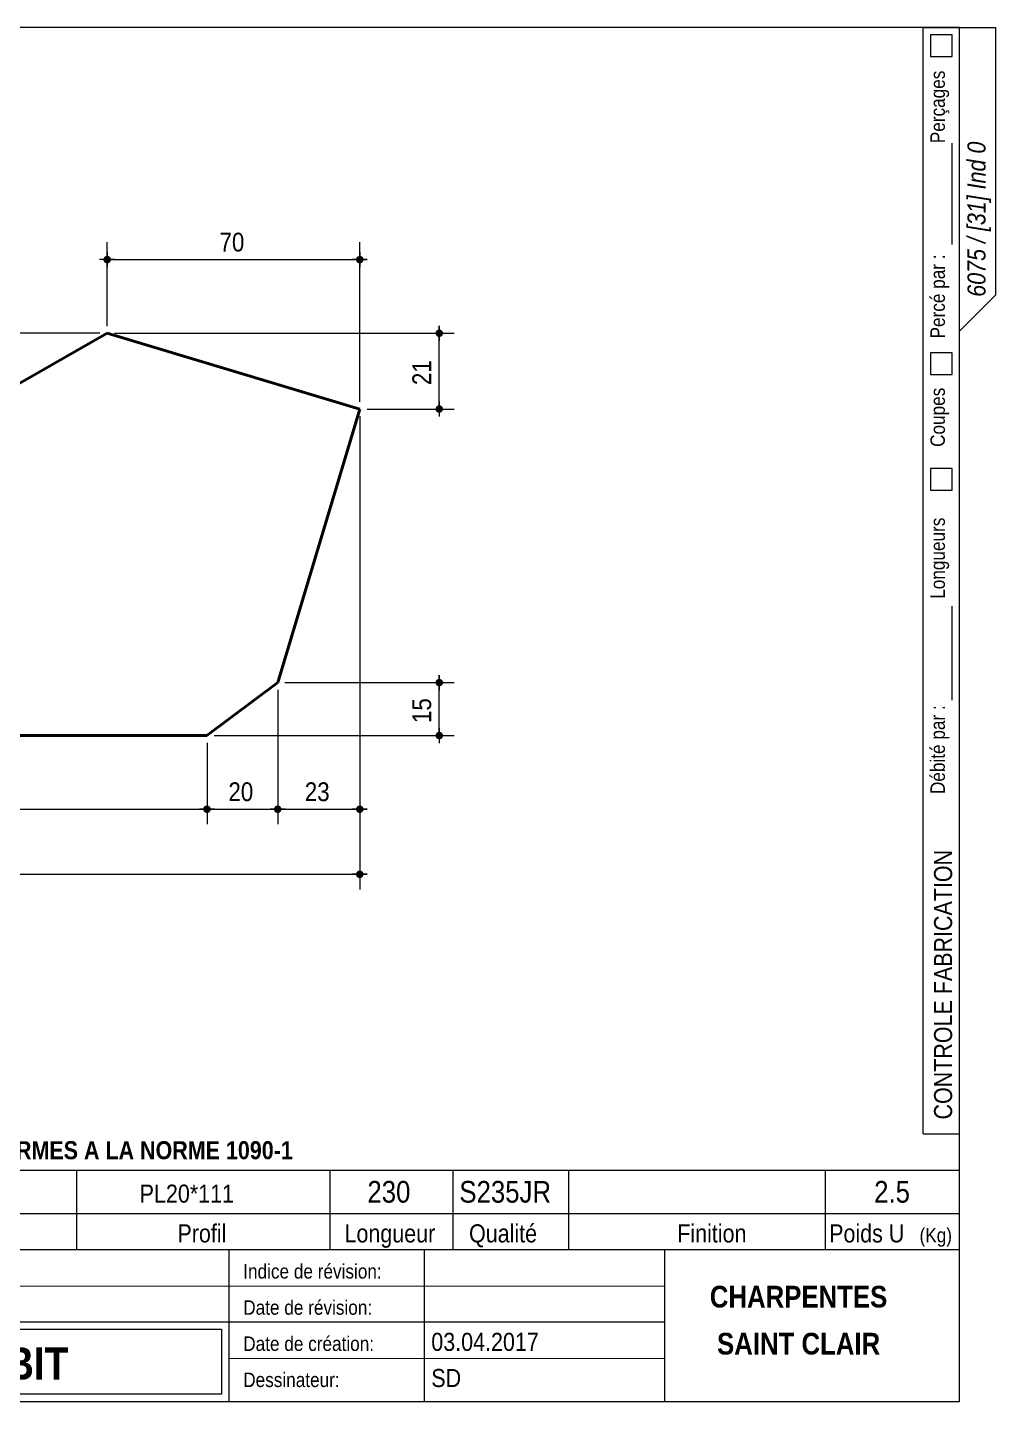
# Model space of a CAD drawing. Header units: millimetres. Extents: x 2 to 287, y 5 to 195.
# Drawn here: x 153.2 to 287, y 5 to 195 of the extents above; entities that cross this region are included whole.
import ezdxf

# ---------------------------------------------------------------- set-up
doc = ezdxf.new("R2010")
doc.units = ezdxf.units.MM
for name, color, linetype, lineweight in [('Autre type objet', 1, 'Continuous', 0), ('Cotation', 7, 'Continuous', 0), ('Feuille dessin', 5, 'Continuous', 0), ('Piece', 2, 'Continuous', 0)]:
    doc.layers.add(name, color=color, linetype=linetype, lineweight=lineweight)
doc.styles.add('ARIAL', font='ARIAL.TTF')
doc.styles.add('ARIAL_BOLD', font='ARIALBD.TTF')
doc.styles.add('ARIAL_ITALIC', font='ARIALI.TTF')

# ---------------------------------------------------------------- blocks, each defined once
blk = doc.blocks.new('*A1')
at = {"layer": 'Piece', "color": 2, "linetype": 'Continuous', "lineweight": 40}
for p, q in [((164.187391, 152.717139), (84.100001, 107.082861)), ((199.111943, 142.239772), (164.187391, 152.717139)), ((187.76148, 104.410149), (199.111943, 142.239772)), ((84.100001, 107.082861), (84.1, 97.082861)), ((177.985402, 97.082861), (187.76148, 104.410149)), ((84.1, 97.082861), (177.985402, 97.082861))]:
    blk.add_line(p, q, dxfattribs=at)
blk = doc.blocks.new('*A2')
at = {"layer": 'Feuille dessin', "linetype": 'Continuous', "lineweight": 0}
for p, q in [((282, 195), (5, 195)), ((5, 195), (5, 5)), ((282, 5), (282, 195)), ((5, 5), (282, 5))]:
    blk.add_line(p, q, dxfattribs=at)
at = {"layer": 'Feuille dessin', "style": 'ARIAL', "width": 0.85}
blk.add_text('Tekla Structures', height=2, rotation=90, dxfattribs=at).set_placement((4.5, 5.5))
blk = doc.blocks.new('*A5')
at = {"layer": 'Autre type objet', "linetype": 'Continuous', "lineweight": 0}
for p, q in [((277, 42), (277, 195)), ((277, 195), (287, 195)), ((278, 194), (278, 191)), ((281, 194), (278, 194)), ((281, 191), (281, 194)), ((282, 42), (282, 195)), ((287, 195), (287, 158)), ((278, 191), (281, 191)), ((281, 165), (281, 179)), ((287, 158), (282, 153)), ((278, 150), (278, 147)), ((281, 150), (278, 150)), ((281, 147), (281, 150)), ((278, 147), (281, 147)), ((278, 134), (278, 131)), ((281, 134), (278, 134)), ((281, 131), (281, 134)), ((278, 131), (281, 131)), ((281, 102), (281, 115)), ((277, 42), (282, 42))]:
    blk.add_line(p, q, dxfattribs=at)
at = {"layer": 'Autre type objet', "width": 0.85}
for s, height, style, p in [('Perçages', 2, 'ARIAL', (280, 179)), ('6075 / [31] Ind 0', 2.5, 'ARIAL_ITALIC', (285.619109, 157.760245)), ('Percé par :', 2, 'ARIAL', (280, 152)), ('Coupes', 2, 'ARIAL', (280, 137)), ('Longueurs', 2, 'ARIAL', (280, 116)), ('Débité par :', 2, 'ARIAL', (280, 89)), ('CONTROLE FABRICATION', 2.5, 'ARIAL', (281, 44))]:
    blk.add_text(s, height=height, rotation=90, dxfattribs=dict(at, style=style)).set_placement(p)
blk = doc.blocks.new('*A6')
at = {"layer": 'Autre type objet', "linetype": 'Continuous', "lineweight": 0}
for p, q in [((92, 37), (282, 37)), ((92, 37), (92, 31)), ((92.51953, 36.5), (113.5, 36.5)), ((92.51953, 31.394341), (92.51953, 36.5)), ((113.5, 36.5), (113.5, 31.394341)), ((114.5, 31), (114.5, 37)), ((134.5, 31), (134.5, 37)), ((160, 31), (160, 37)), ((195, 31), (195, 37)), ((212, 31), (212, 37)), ((228, 31), (228, 37)), ((263.5, 31), (263.5, 37)), ((282, 31), (282, 37)), ((92, 31), (282, 31)), ((92, 31), (92, 5)), ((113.5, 31.394341), (92.51953, 31.394341)), ((114.5, 16), (114.5, 31)), ((134.5, 26), (134.5, 31)), ((160, 26), (160, 31)), ((195, 26), (195, 31)), ((212, 26), (212, 31)), ((228, 26), (228, 31)), ((263.5, 26), (263.5, 31)), ((282, 5), (282, 31)), ((92, 26), (282, 26)), ((181, 26), (181, 5)), ((208, 26), (208, 5)), ((241.262466, 5), (241.262466, 26)), ((92, 21), (241.327069, 20.935451)), ((92, 16), (181, 16)), ((181, 16), (241.297815, 16.021151)), ((93, 15), (180, 15)), ((93, 6), (93, 15)), ((180, 15), (180, 6)), ((181, 11), (241.217807, 10.969512)), ((180, 6), (93, 6)), ((92, 5), (282, 5))]:
    blk.add_line(p, q, dxfattribs=at)
at = {"layer": 'Autre type objet', "width": 0.85}
for s, height, style, p in [('TOLERANCES ESSENTIELLES CONFORMES A LA NORME 1090-1', 2.5, 'ARIAL_BOLD', (96.5, 38.5)), ('31', 3, 'ARIAL_BOLD', (100.064045, 32.540141)), ('1', 3, 'ARIAL', (120.389893, 32.5)), ('VOILE', 2.5, 'ARIAL', (142.58667, 32.5)), ('PL20*111', 2.5, 'ARIAL', (168.683716, 32.5)), ('230', 3, 'ARIAL', (200.165771, 32.5)), ('S235JR', 3, 'ARIAL', (212.880127, 32.5)), ('2.5', 3, 'ARIAL', (270.222412, 32.5)), ('Repère', 2.5, 'ARIAL', (96.112978, 27)), ('Qté', 2.5, 'ARIAL', (119, 27)), ('Nom', 2.5, 'ARIAL', (142.961426, 27)), ('Profil', 2.5, 'ARIAL', (173.903564, 27)), ('Longueur', 2.5, 'ARIAL', (197, 27)), ('Qualité', 2.5, 'ARIAL', (214.218018, 27)), ('Finition', 2.5, 'ARIAL', (243, 27)), ('Poids U', 2.5, 'ARIAL', (264, 27)), ('(Kg)', 2, 'ARIAL', (276.5, 27)), ('6075', 3.5, 'ARIAL', (115.5, 22)), ('N° Affaire:', 2, 'ARIAL', (93.640566, 22)), ('Indice de révision:', 2, 'ARIAL', (183, 22)), ('CHARPENTES', 3, 'ARIAL_BOLD', (247.5, 18)), ('Nom Affaire:', 2, 'ARIAL', (93.640566, 17.5)), ('GHD Bât N', 3.5, 'ARIAL', (115.5, 17)), ('Date de révision:', 2, 'ARIAL', (183, 17)), ('Date de création:', 2, 'ARIAL', (183, 12)), ('03.04.2017', 2.5, 'ARIAL', (209, 12)), ('SAINT CLAIR', 3, 'ARIAL_BOLD', (248.5, 11.5)), ('CROQUIS   DE  DEBIT', 4.5, 'ARIAL_BOLD', (103, 8)), ('SD', 2.5, 'ARIAL', (209, 7)), ('Dessinateur:', 2, 'ARIAL', (183, 7))]:
    blk.add_text(s, height=height, dxfattribs=dict(at, style=style)).set_placement(p)
blk = doc.blocks.new('*A8')
at = {"layer": 'Cotation'}
for points in [[(67.07, 152.2), (67.05, 152.2), (67.02, 152.2), (67, 152.21), (66.97, 152.21), (66.95, 152.22), (66.92, 152.23), (66.9, 152.24), (66.88, 152.25), (66.85, 152.26), (66.83, 152.27), (66.81, 152.28), (66.79, 152.3), (66.77, 152.32), (66.75, 152.33), (66.73, 152.35), (66.71, 152.37), (66.7, 152.39), (66.68, 152.41), (66.67, 152.43), (66.65, 152.45), (66.64, 152.47), (66.63, 152.49), (66.62, 152.52), (66.61, 152.54), (66.6, 152.57), (66.6, 152.59), (66.59, 152.62), (66.59, 152.64), (66.58, 152.67), (66.58, 152.69), (66.58, 152.72), (66.58, 152.74), (66.58, 152.77), (66.59, 152.79), (66.59, 152.82), (66.6, 152.84), (66.6, 152.87), (66.61, 152.89), (66.62, 152.92), (66.63, 152.94), (66.64, 152.96), (66.65, 152.98), (66.67, 153.01), (66.68, 153.03), (66.7, 153.05), (66.71, 153.07), (66.73, 153.08), (66.75, 153.1), (66.77, 153.12), (66.79, 153.13), (66.81, 153.15), (66.83, 153.16), (66.85, 153.18), (66.88, 153.19), (66.9, 153.2), (66.92, 153.21), (66.95, 153.21), (66.97, 153.22), (67, 153.23), (67.02, 153.23), (67.05, 153.23), (67.07, 153.24), (67.1, 153.24), (67.13, 153.24), (67.15, 153.23), (67.18, 153.23), (67.2, 153.23), (67.23, 153.22), (67.25, 153.21), (67.28, 153.21), (67.3, 153.2), (67.32, 153.19), (67.35, 153.18), (67.37, 153.16), (67.39, 153.15), (67.41, 153.13), (67.43, 153.12), (67.45, 153.1), (67.47, 153.08), (67.49, 153.07), (67.5, 153.05), (67.52, 153.03), (67.53, 153.01), (67.55, 152.98), (67.56, 152.96), (67.57, 152.94), (67.58, 152.92), (67.59, 152.89), (67.6, 152.87), (67.6, 152.84), (67.61, 152.82), (67.61, 152.79), (67.62, 152.77), (67.62, 152.74), (67.62, 152.72), (67.62, 152.69), (67.62, 152.67), (67.61, 152.64), (67.61, 152.62), (67.6, 152.59), (67.6, 152.57), (67.59, 152.54), (67.58, 152.52), (67.57, 152.49), (67.56, 152.47), (67.55, 152.45), (67.53, 152.43), (67.52, 152.41), (67.5, 152.39), (67.49, 152.37), (67.47, 152.35), (67.45, 152.33), (67.43, 152.32), (67.41, 152.3), (67.39, 152.28), (67.37, 152.27), (67.35, 152.26), (67.32, 152.25), (67.3, 152.24), (67.28, 152.23), (67.25, 152.22), (67.23, 152.21), (67.2, 152.21), (67.18, 152.2), (67.15, 152.2), (67.13, 152.2), (67.1, 152.2)], [(67.07, 96.56), (67.05, 96.57), (67.02, 96.57), (67, 96.57), (66.97, 96.58), (66.95, 96.59), (66.92, 96.59), (66.9, 96.6), (66.88, 96.61), (66.85, 96.62), (66.83, 96.64), (66.81, 96.65), (66.79, 96.67), (66.77, 96.68), (66.75, 96.7), (66.73, 96.72), (66.71, 96.73), (66.7, 96.75), (66.68, 96.77), (66.67, 96.79), (66.65, 96.82), (66.64, 96.84), (66.63, 96.86), (66.62, 96.88), (66.61, 96.91), (66.6, 96.93), (66.6, 96.96), (66.59, 96.98), (66.59, 97.01), (66.58, 97.03), (66.58, 97.06), (66.58, 97.08), (66.58, 97.11), (66.58, 97.13), (66.59, 97.16), (66.59, 97.18), (66.6, 97.21), (66.6, 97.23), (66.61, 97.26), (66.62, 97.28), (66.63, 97.31), (66.64, 97.33), (66.65, 97.35), (66.67, 97.37), (66.68, 97.39), (66.7, 97.41), (66.71, 97.43), (66.73, 97.45), (66.75, 97.47), (66.77, 97.48), (66.79, 97.5), (66.81, 97.52), (66.83, 97.53), (66.85, 97.54), (66.88, 97.55), (66.9, 97.56), (66.92, 97.57), (66.95, 97.58), (66.97, 97.59), (67, 97.59), (67.02, 97.6), (67.05, 97.6), (67.07, 97.6), (67.1, 97.6), (67.13, 97.6), (67.15, 97.6), (67.18, 97.6), (67.2, 97.59), (67.23, 97.59), (67.25, 97.58), (67.28, 97.57), (67.3, 97.56), (67.32, 97.55), (67.35, 97.54), (67.37, 97.53), (67.39, 97.52), (67.41, 97.5), (67.43, 97.48), (67.45, 97.47), (67.47, 97.45), (67.49, 97.43), (67.5, 97.41), (67.52, 97.39), (67.53, 97.37), (67.55, 97.35), (67.56, 97.33), (67.57, 97.31), (67.58, 97.28), (67.59, 97.26), (67.6, 97.23), (67.6, 97.21), (67.61, 97.18), (67.61, 97.16), (67.62, 97.13), (67.62, 97.11), (67.62, 97.08), (67.62, 97.06), (67.62, 97.03), (67.61, 97.01), (67.61, 96.98), (67.6, 96.96), (67.6, 96.93), (67.59, 96.91), (67.58, 96.88), (67.57, 96.86), (67.56, 96.84), (67.55, 96.82), (67.53, 96.79), (67.52, 96.77), (67.5, 96.75), (67.49, 96.73), (67.47, 96.72), (67.45, 96.7), (67.43, 96.68), (67.41, 96.67), (67.39, 96.65), (67.37, 96.64), (67.35, 96.62), (67.32, 96.61), (67.3, 96.6), (67.28, 96.59), (67.25, 96.59), (67.23, 96.58), (67.2, 96.57), (67.18, 96.57), (67.15, 96.57), (67.13, 96.56), (67.1, 96.56)]]:
    blk.add_hatch(color=256, dxfattribs=at).paths.add_polyline_path(points, flags=17)
at = {"layer": 'Cotation', "linetype": 'Continuous', "lineweight": 0}
for p, q in [((163.19, 152.72), (64.68, 152.72)), ((66.06, 152.72), (68.14, 152.72)), ((67.1, 153.76), (67.1, 151.68)), ((67.1, 152.72), (67.1, 153.76)), ((67.1, 97.08), (67.1, 152.72)), ((83.1, 97.08), (64.68, 97.08)), ((66.06, 97.08), (68.14, 97.08)), ((67.1, 98.12), (67.1, 96.04)), ((67.1, 97.08), (67.1, 96.04))]:
    blk.add_line(p, q, dxfattribs=at)
at = {"layer": 'Cotation'}
for p in [(67.1, 152.72), (67.1, 97.08)]:
    blk.add_point(p, dxfattribs=at)
at = {"layer": 'Cotation', "style": 'ARIAL', "width": 0.85}
blk.add_text('111', height=2.6, rotation=90.0002, dxfattribs=at).set_placement((65.98, 122.01))
blk = doc.blocks.new('*A10')
at = {"layer": 'Cotation'}
for points in [[(210.07, 103.89), (210.05, 103.89), (210.02, 103.9), (210, 103.9), (209.97, 103.91), (209.95, 103.91), (209.92, 103.92), (209.9, 103.93), (209.88, 103.94), (209.85, 103.95), (209.83, 103.96), (209.81, 103.98), (209.79, 103.99), (209.77, 104.01), (209.75, 104.02), (209.73, 104.04), (209.71, 104.06), (209.7, 104.08), (209.68, 104.1), (209.67, 104.12), (209.65, 104.14), (209.64, 104.17), (209.63, 104.19), (209.62, 104.21), (209.61, 104.23), (209.6, 104.26), (209.6, 104.28), (209.59, 104.31), (209.59, 104.33), (209.58, 104.36), (209.58, 104.38), (209.58, 104.41), (209.58, 104.44), (209.58, 104.46), (209.59, 104.49), (209.59, 104.51), (209.6, 104.54), (209.6, 104.56), (209.61, 104.59), (209.62, 104.61), (209.63, 104.63), (209.64, 104.66), (209.65, 104.68), (209.67, 104.7), (209.68, 104.72), (209.7, 104.74), (209.71, 104.76), (209.73, 104.78), (209.75, 104.8), (209.77, 104.81), (209.79, 104.83), (209.81, 104.84), (209.83, 104.86), (209.85, 104.87), (209.88, 104.88), (209.9, 104.89), (209.92, 104.9), (209.95, 104.91), (209.97, 104.91), (210, 104.92), (210.02, 104.92), (210.05, 104.93), (210.07, 104.93), (210.1, 104.93), (210.13, 104.93), (210.15, 104.93), (210.18, 104.92), (210.2, 104.92), (210.23, 104.91), (210.25, 104.91), (210.28, 104.9), (210.3, 104.89), (210.32, 104.88), (210.35, 104.87), (210.37, 104.86), (210.39, 104.84), (210.41, 104.83), (210.43, 104.81), (210.45, 104.8), (210.47, 104.78), (210.49, 104.76), (210.5, 104.74), (210.52, 104.72), (210.53, 104.7), (210.55, 104.68), (210.56, 104.66), (210.57, 104.63), (210.58, 104.61), (210.59, 104.59), (210.6, 104.56), (210.6, 104.54), (210.61, 104.51), (210.61, 104.49), (210.62, 104.46), (210.62, 104.44), (210.62, 104.41), (210.62, 104.38), (210.62, 104.36), (210.61, 104.33), (210.61, 104.31), (210.6, 104.28), (210.6, 104.26), (210.59, 104.23), (210.58, 104.21), (210.57, 104.19), (210.56, 104.17), (210.55, 104.14), (210.53, 104.12), (210.52, 104.1), (210.5, 104.08), (210.49, 104.06), (210.47, 104.04), (210.45, 104.02), (210.43, 104.01), (210.41, 103.99), (210.39, 103.98), (210.37, 103.96), (210.35, 103.95), (210.32, 103.94), (210.3, 103.93), (210.28, 103.92), (210.25, 103.91), (210.23, 103.91), (210.2, 103.9), (210.18, 103.9), (210.15, 103.89), (210.13, 103.89), (210.1, 103.89)], [(210.07, 96.56), (210.05, 96.57), (210.02, 96.57), (210, 96.57), (209.97, 96.58), (209.95, 96.59), (209.92, 96.59), (209.9, 96.6), (209.88, 96.61), (209.85, 96.62), (209.83, 96.64), (209.81, 96.65), (209.79, 96.67), (209.77, 96.68), (209.75, 96.7), (209.73, 96.72), (209.71, 96.73), (209.7, 96.75), (209.68, 96.77), (209.67, 96.79), (209.65, 96.82), (209.64, 96.84), (209.63, 96.86), (209.62, 96.88), (209.61, 96.91), (209.6, 96.93), (209.6, 96.96), (209.59, 96.98), (209.59, 97.01), (209.58, 97.03), (209.58, 97.06), (209.58, 97.08), (209.58, 97.11), (209.58, 97.13), (209.59, 97.16), (209.59, 97.18), (209.6, 97.21), (209.6, 97.23), (209.61, 97.26), (209.62, 97.28), (209.63, 97.31), (209.64, 97.33), (209.65, 97.35), (209.67, 97.37), (209.68, 97.39), (209.7, 97.41), (209.71, 97.43), (209.73, 97.45), (209.75, 97.47), (209.77, 97.48), (209.79, 97.5), (209.81, 97.52), (209.83, 97.53), (209.85, 97.54), (209.88, 97.55), (209.9, 97.56), (209.92, 97.57), (209.95, 97.58), (209.97, 97.59), (210, 97.59), (210.02, 97.6), (210.05, 97.6), (210.07, 97.6), (210.1, 97.6), (210.13, 97.6), (210.15, 97.6), (210.18, 97.6), (210.2, 97.59), (210.23, 97.59), (210.25, 97.58), (210.28, 97.57), (210.3, 97.56), (210.32, 97.55), (210.35, 97.54), (210.37, 97.53), (210.39, 97.52), (210.41, 97.5), (210.43, 97.48), (210.45, 97.47), (210.47, 97.45), (210.49, 97.43), (210.5, 97.41), (210.52, 97.39), (210.53, 97.37), (210.55, 97.35), (210.56, 97.33), (210.57, 97.31), (210.58, 97.28), (210.59, 97.26), (210.6, 97.23), (210.6, 97.21), (210.61, 97.18), (210.61, 97.16), (210.62, 97.13), (210.62, 97.11), (210.62, 97.08), (210.62, 97.06), (210.62, 97.03), (210.61, 97.01), (210.61, 96.98), (210.6, 96.96), (210.6, 96.93), (210.59, 96.91), (210.58, 96.88), (210.57, 96.86), (210.56, 96.84), (210.55, 96.82), (210.53, 96.79), (210.52, 96.77), (210.5, 96.75), (210.49, 96.73), (210.47, 96.72), (210.45, 96.7), (210.43, 96.68), (210.41, 96.67), (210.39, 96.65), (210.37, 96.64), (210.35, 96.62), (210.32, 96.61), (210.3, 96.6), (210.28, 96.59), (210.25, 96.59), (210.23, 96.58), (210.2, 96.57), (210.18, 96.57), (210.15, 96.57), (210.13, 96.56), (210.1, 96.56)]]:
    blk.add_hatch(color=256, dxfattribs=at).paths.add_polyline_path(points, flags=17)
at = {"layer": 'Cotation', "linetype": 'Continuous', "lineweight": 0}
for p, q in [((210.1, 105.45), (210.1, 103.37)), ((210.1, 104.41), (210.1, 105.45)), ((188.76, 104.41), (212.18, 104.41)), ((209.06, 104.41), (211.14, 104.41)), ((210.1, 97.08), (210.1, 104.41)), ((178.99, 97.08), (212.18, 97.08)), ((209.06, 97.08), (211.14, 97.08)), ((210.1, 98.12), (210.1, 96.04)), ((210.1, 97.08), (210.1, 96.04))]:
    blk.add_line(p, q, dxfattribs=at)
at = {"layer": 'Cotation'}
for p in [(210.1, 104.41), (210.1, 97.08)]:
    blk.add_point(p, dxfattribs=at)
at = {"layer": 'Cotation', "style": 'ARIAL', "width": 0.85}
blk.add_text('15', height=2.6, rotation=90.0002, dxfattribs=at).set_placement((208.98, 98.82))
blk = doc.blocks.new('*A11')
at = {"layer": 'Cotation'}
for points in [[(210.07, 152.2), (210.05, 152.2), (210.02, 152.2), (210, 152.21), (209.97, 152.21), (209.95, 152.22), (209.92, 152.23), (209.9, 152.24), (209.88, 152.25), (209.85, 152.26), (209.83, 152.27), (209.81, 152.28), (209.79, 152.3), (209.77, 152.32), (209.75, 152.33), (209.73, 152.35), (209.71, 152.37), (209.7, 152.39), (209.68, 152.41), (209.67, 152.43), (209.65, 152.45), (209.64, 152.47), (209.63, 152.49), (209.62, 152.52), (209.61, 152.54), (209.6, 152.57), (209.6, 152.59), (209.59, 152.62), (209.59, 152.64), (209.58, 152.67), (209.58, 152.69), (209.58, 152.72), (209.58, 152.74), (209.58, 152.77), (209.59, 152.79), (209.59, 152.82), (209.6, 152.84), (209.6, 152.87), (209.61, 152.89), (209.62, 152.92), (209.63, 152.94), (209.64, 152.96), (209.65, 152.98), (209.67, 153.01), (209.68, 153.03), (209.7, 153.05), (209.71, 153.07), (209.73, 153.08), (209.75, 153.1), (209.77, 153.12), (209.79, 153.13), (209.81, 153.15), (209.83, 153.16), (209.85, 153.18), (209.88, 153.19), (209.9, 153.2), (209.92, 153.21), (209.95, 153.21), (209.97, 153.22), (210, 153.23), (210.02, 153.23), (210.05, 153.23), (210.07, 153.24), (210.1, 153.24), (210.13, 153.24), (210.15, 153.23), (210.18, 153.23), (210.2, 153.23), (210.23, 153.22), (210.25, 153.21), (210.28, 153.21), (210.3, 153.2), (210.32, 153.19), (210.35, 153.18), (210.37, 153.16), (210.39, 153.15), (210.41, 153.13), (210.43, 153.12), (210.45, 153.1), (210.47, 153.08), (210.49, 153.07), (210.5, 153.05), (210.52, 153.03), (210.53, 153.01), (210.55, 152.98), (210.56, 152.96), (210.57, 152.94), (210.58, 152.92), (210.59, 152.89), (210.6, 152.87), (210.6, 152.84), (210.61, 152.82), (210.61, 152.79), (210.62, 152.77), (210.62, 152.74), (210.62, 152.72), (210.62, 152.69), (210.62, 152.67), (210.61, 152.64), (210.61, 152.62), (210.6, 152.59), (210.6, 152.57), (210.59, 152.54), (210.58, 152.52), (210.57, 152.49), (210.56, 152.47), (210.55, 152.45), (210.53, 152.43), (210.52, 152.41), (210.5, 152.39), (210.49, 152.37), (210.47, 152.35), (210.45, 152.33), (210.43, 152.32), (210.41, 152.3), (210.39, 152.28), (210.37, 152.27), (210.35, 152.26), (210.32, 152.25), (210.3, 152.24), (210.28, 152.23), (210.25, 152.22), (210.23, 152.21), (210.2, 152.21), (210.18, 152.2), (210.15, 152.2), (210.13, 152.2), (210.1, 152.2)], [(210.07, 141.72), (210.05, 141.72), (210.02, 141.73), (210, 141.73), (209.97, 141.74), (209.95, 141.74), (209.92, 141.75), (209.9, 141.76), (209.88, 141.77), (209.85, 141.78), (209.83, 141.79), (209.81, 141.81), (209.79, 141.82), (209.77, 141.84), (209.75, 141.85), (209.73, 141.87), (209.71, 141.89), (209.7, 141.91), (209.68, 141.93), (209.67, 141.95), (209.65, 141.97), (209.64, 141.99), (209.63, 142.02), (209.62, 142.04), (209.61, 142.06), (209.6, 142.09), (209.6, 142.11), (209.59, 142.14), (209.59, 142.16), (209.58, 142.19), (209.58, 142.21), (209.58, 142.24), (209.58, 142.27), (209.58, 142.29), (209.59, 142.32), (209.59, 142.34), (209.6, 142.37), (209.6, 142.39), (209.61, 142.41), (209.62, 142.44), (209.63, 142.46), (209.64, 142.48), (209.65, 142.51), (209.67, 142.53), (209.68, 142.55), (209.7, 142.57), (209.71, 142.59), (209.73, 142.61), (209.75, 142.63), (209.77, 142.64), (209.79, 142.66), (209.81, 142.67), (209.83, 142.69), (209.85, 142.7), (209.88, 142.71), (209.9, 142.72), (209.92, 142.73), (209.95, 142.74), (209.97, 142.74), (210, 142.75), (210.02, 142.75), (210.05, 142.76), (210.07, 142.76), (210.1, 142.76), (210.13, 142.76), (210.15, 142.76), (210.18, 142.75), (210.2, 142.75), (210.23, 142.74), (210.25, 142.74), (210.28, 142.73), (210.3, 142.72), (210.32, 142.71), (210.35, 142.7), (210.37, 142.69), (210.39, 142.67), (210.41, 142.66), (210.43, 142.64), (210.45, 142.63), (210.47, 142.61), (210.49, 142.59), (210.5, 142.57), (210.52, 142.55), (210.53, 142.53), (210.55, 142.51), (210.56, 142.48), (210.57, 142.46), (210.58, 142.44), (210.59, 142.41), (210.6, 142.39), (210.6, 142.37), (210.61, 142.34), (210.61, 142.32), (210.62, 142.29), (210.62, 142.27), (210.62, 142.24), (210.62, 142.21), (210.62, 142.19), (210.61, 142.16), (210.61, 142.14), (210.6, 142.11), (210.6, 142.09), (210.59, 142.06), (210.58, 142.04), (210.57, 142.02), (210.56, 141.99), (210.55, 141.97), (210.53, 141.95), (210.52, 141.93), (210.5, 141.91), (210.49, 141.89), (210.47, 141.87), (210.45, 141.85), (210.43, 141.84), (210.41, 141.82), (210.39, 141.81), (210.37, 141.79), (210.35, 141.78), (210.32, 141.77), (210.3, 141.76), (210.28, 141.75), (210.25, 141.74), (210.23, 141.74), (210.2, 141.73), (210.18, 141.73), (210.15, 141.72), (210.13, 141.72), (210.1, 141.72)]]:
    blk.add_hatch(color=256, dxfattribs=at).paths.add_polyline_path(points, flags=17)
at = {"layer": 'Cotation', "linetype": 'Continuous', "lineweight": 0}
for p, q in [((165.19, 152.72), (212.18, 152.72)), ((209.06, 152.72), (211.14, 152.72)), ((210.1, 153.76), (210.1, 151.68)), ((210.1, 152.72), (210.1, 153.76)), ((210.1, 142.24), (210.1, 152.72)), ((210.1, 143.28), (210.1, 141.2)), ((200.11, 142.24), (212.18, 142.24)), ((209.06, 142.24), (211.14, 142.24)), ((210.1, 142.24), (210.1, 141.2))]:
    blk.add_line(p, q, dxfattribs=at)
at = {"layer": 'Cotation'}
for p in [(210.1, 152.72), (210.1, 142.24)]:
    blk.add_point(p, dxfattribs=at)
at = {"layer": 'Cotation', "style": 'ARIAL', "width": 0.85}
blk.add_text('21', height=2.6, rotation=90.0002, dxfattribs=at).set_placement((208.98, 145.55))
blk = doc.blocks.new('*A12')
at = {"layer": 'Cotation'}
for points in [[(84.07, 77.38), (84.05, 77.38), (84.02, 77.39), (84, 77.39), (83.97, 77.4), (83.95, 77.4), (83.92, 77.41), (83.9, 77.42), (83.88, 77.43), (83.85, 77.44), (83.83, 77.45), (83.81, 77.47), (83.79, 77.48), (83.77, 77.5), (83.75, 77.51), (83.73, 77.53), (83.71, 77.55), (83.7, 77.57), (83.68, 77.59), (83.67, 77.61), (83.65, 77.63), (83.64, 77.65), (83.63, 77.68), (83.62, 77.7), (83.61, 77.72), (83.6, 77.75), (83.6, 77.77), (83.59, 77.8), (83.59, 77.82), (83.58, 77.85), (83.58, 77.87), (83.58, 77.9), (83.58, 77.93), (83.58, 77.95), (83.59, 77.98), (83.59, 78), (83.6, 78.03), (83.6, 78.05), (83.61, 78.08), (83.62, 78.1), (83.63, 78.12), (83.64, 78.15), (83.65, 78.17), (83.67, 78.19), (83.68, 78.21), (83.7, 78.23), (83.71, 78.25), (83.73, 78.27), (83.75, 78.29), (83.77, 78.3), (83.79, 78.32), (83.81, 78.33), (83.83, 78.35), (83.85, 78.36), (83.88, 78.37), (83.9, 78.38), (83.92, 78.39), (83.95, 78.4), (83.97, 78.4), (84, 78.41), (84.02, 78.41), (84.05, 78.42), (84.07, 78.42), (84.1, 78.42), (84.13, 78.42), (84.15, 78.42), (84.18, 78.41), (84.2, 78.41), (84.23, 78.4), (84.25, 78.4), (84.28, 78.39), (84.3, 78.38), (84.32, 78.37), (84.35, 78.36), (84.37, 78.35), (84.39, 78.33), (84.41, 78.32), (84.43, 78.3), (84.45, 78.29), (84.47, 78.27), (84.49, 78.25), (84.5, 78.23), (84.52, 78.21), (84.53, 78.19), (84.55, 78.17), (84.56, 78.15), (84.57, 78.12), (84.58, 78.1), (84.59, 78.08), (84.6, 78.05), (84.6, 78.03), (84.61, 78), (84.61, 77.98), (84.62, 77.95), (84.62, 77.93), (84.62, 77.9), (84.62, 77.87), (84.62, 77.85), (84.61, 77.82), (84.61, 77.8), (84.6, 77.77), (84.6, 77.75), (84.59, 77.72), (84.58, 77.7), (84.57, 77.68), (84.56, 77.65), (84.55, 77.63), (84.53, 77.61), (84.52, 77.59), (84.5, 77.57), (84.49, 77.55), (84.47, 77.53), (84.45, 77.51), (84.43, 77.5), (84.41, 77.48), (84.39, 77.47), (84.37, 77.45), (84.35, 77.44), (84.32, 77.43), (84.3, 77.42), (84.28, 77.41), (84.25, 77.4), (84.23, 77.4), (84.2, 77.39), (84.18, 77.39), (84.15, 77.38), (84.13, 77.38), (84.1, 77.38)], [(199.09, 77.38), (199.06, 77.38), (199.04, 77.39), (199.01, 77.39), (198.99, 77.4), (198.96, 77.4), (198.94, 77.41), (198.91, 77.42), (198.89, 77.43), (198.87, 77.44), (198.84, 77.45), (198.82, 77.47), (198.8, 77.48), (198.78, 77.5), (198.76, 77.51), (198.74, 77.53), (198.73, 77.55), (198.71, 77.57), (198.69, 77.59), (198.68, 77.61), (198.67, 77.63), (198.65, 77.65), (198.64, 77.68), (198.63, 77.7), (198.62, 77.72), (198.61, 77.75), (198.61, 77.77), (198.6, 77.8), (198.6, 77.82), (198.59, 77.85), (198.59, 77.87), (198.59, 77.9), (198.59, 77.93), (198.59, 77.95), (198.6, 77.98), (198.6, 78), (198.61, 78.03), (198.61, 78.05), (198.62, 78.08), (198.63, 78.1), (198.64, 78.12), (198.65, 78.15), (198.67, 78.17), (198.68, 78.19), (198.69, 78.21), (198.71, 78.23), (198.73, 78.25), (198.74, 78.27), (198.76, 78.29), (198.78, 78.3), (198.8, 78.32), (198.82, 78.33), (198.84, 78.35), (198.87, 78.36), (198.89, 78.37), (198.91, 78.38), (198.94, 78.39), (198.96, 78.4), (198.99, 78.4), (199.01, 78.41), (199.04, 78.41), (199.06, 78.42), (199.09, 78.42), (199.11, 78.42), (199.14, 78.42), (199.16, 78.42), (199.19, 78.41), (199.21, 78.41), (199.24, 78.4), (199.26, 78.4), (199.29, 78.39), (199.31, 78.38), (199.33, 78.37), (199.36, 78.36), (199.38, 78.35), (199.4, 78.33), (199.42, 78.32), (199.44, 78.3), (199.46, 78.29), (199.48, 78.27), (199.5, 78.25), (199.51, 78.23), (199.53, 78.21), (199.54, 78.19), (199.56, 78.17), (199.57, 78.15), (199.58, 78.12), (199.59, 78.1), (199.6, 78.08), (199.61, 78.05), (199.62, 78.03), (199.62, 78), (199.63, 77.98), (199.63, 77.95), (199.63, 77.93), (199.63, 77.9), (199.63, 77.87), (199.63, 77.85), (199.63, 77.82), (199.62, 77.8), (199.62, 77.77), (199.61, 77.75), (199.6, 77.72), (199.59, 77.7), (199.58, 77.68), (199.57, 77.65), (199.56, 77.63), (199.54, 77.61), (199.53, 77.59), (199.51, 77.57), (199.5, 77.55), (199.48, 77.53), (199.46, 77.51), (199.44, 77.5), (199.42, 77.48), (199.4, 77.47), (199.38, 77.45), (199.36, 77.44), (199.33, 77.43), (199.31, 77.42), (199.29, 77.41), (199.26, 77.4), (199.24, 77.4), (199.21, 77.39), (199.19, 77.39), (199.16, 77.38), (199.14, 77.38), (199.11, 77.38)]]:
    blk.add_hatch(color=256, dxfattribs=at).paths.add_polyline_path(points, flags=17)
at = {"layer": 'Cotation', "linetype": 'Continuous', "lineweight": 0}
for p, q in [((199.11, 141.24), (199.11, 75.82)), ((84.1, 96.08), (84.1, 75.82)), ((85.14, 77.9), (83.06, 77.9)), ((84.1, 77.9), (83.06, 77.9)), ((84.1, 78.94), (84.1, 76.86)), ((84.1, 77.9), (199.11, 77.9)), ((200.15, 77.9), (198.07, 77.9)), ((199.11, 78.94), (199.11, 76.86)), ((199.11, 77.9), (200.15, 77.9))]:
    blk.add_line(p, q, dxfattribs=at)
at = {"layer": 'Cotation'}
for p in [(84.1, 77.9), (199.11, 77.9)]:
    blk.add_point(p, dxfattribs=at)
at = {"layer": 'Cotation', "style": 'ARIAL', "width": 0.85}
blk.add_text('230', height=2.6, dxfattribs=at).set_placement((138.71, 79.02))
blk = doc.blocks.new('*A13')
at = {"layer": 'Cotation'}
for points in [[(164.16, 162.38), (164.14, 162.38), (164.11, 162.39), (164.09, 162.39), (164.06, 162.4), (164.04, 162.4), (164.01, 162.41), (163.99, 162.42), (163.97, 162.43), (163.94, 162.44), (163.92, 162.45), (163.9, 162.47), (163.88, 162.48), (163.86, 162.5), (163.84, 162.51), (163.82, 162.53), (163.8, 162.55), (163.79, 162.57), (163.77, 162.59), (163.76, 162.61), (163.74, 162.63), (163.73, 162.65), (163.72, 162.68), (163.71, 162.7), (163.7, 162.72), (163.69, 162.75), (163.68, 162.77), (163.68, 162.8), (163.67, 162.82), (163.67, 162.85), (163.67, 162.87), (163.67, 162.9), (163.67, 162.93), (163.67, 162.95), (163.67, 162.98), (163.68, 163), (163.68, 163.03), (163.69, 163.05), (163.7, 163.08), (163.71, 163.1), (163.72, 163.12), (163.73, 163.15), (163.74, 163.17), (163.76, 163.19), (163.77, 163.21), (163.79, 163.23), (163.8, 163.25), (163.82, 163.27), (163.84, 163.29), (163.86, 163.3), (163.88, 163.32), (163.9, 163.33), (163.92, 163.35), (163.94, 163.36), (163.97, 163.37), (163.99, 163.38), (164.01, 163.39), (164.04, 163.4), (164.06, 163.4), (164.09, 163.41), (164.11, 163.41), (164.14, 163.42), (164.16, 163.42), (164.19, 163.42), (164.21, 163.42), (164.24, 163.42), (164.26, 163.41), (164.29, 163.41), (164.31, 163.4), (164.34, 163.4), (164.36, 163.39), (164.39, 163.38), (164.41, 163.37), (164.43, 163.36), (164.45, 163.35), (164.48, 163.33), (164.5, 163.32), (164.52, 163.3), (164.54, 163.29), (164.56, 163.27), (164.57, 163.25), (164.59, 163.23), (164.61, 163.21), (164.62, 163.19), (164.63, 163.17), (164.65, 163.15), (164.66, 163.12), (164.67, 163.1), (164.68, 163.08), (164.68, 163.05), (164.69, 163.03), (164.7, 163), (164.7, 162.98), (164.7, 162.95), (164.71, 162.93), (164.71, 162.9), (164.71, 162.87), (164.7, 162.85), (164.7, 162.82), (164.7, 162.8), (164.69, 162.77), (164.68, 162.75), (164.68, 162.72), (164.67, 162.7), (164.66, 162.68), (164.65, 162.65), (164.63, 162.63), (164.62, 162.61), (164.61, 162.59), (164.59, 162.57), (164.57, 162.55), (164.56, 162.53), (164.54, 162.51), (164.52, 162.5), (164.5, 162.48), (164.48, 162.47), (164.45, 162.45), (164.43, 162.44), (164.41, 162.43), (164.39, 162.42), (164.36, 162.41), (164.34, 162.4), (164.31, 162.4), (164.29, 162.39), (164.26, 162.39), (164.24, 162.38), (164.21, 162.38), (164.19, 162.38)], [(199.09, 162.38), (199.06, 162.38), (199.04, 162.39), (199.01, 162.39), (198.99, 162.4), (198.96, 162.4), (198.94, 162.41), (198.91, 162.42), (198.89, 162.43), (198.87, 162.44), (198.84, 162.45), (198.82, 162.47), (198.8, 162.48), (198.78, 162.5), (198.76, 162.51), (198.74, 162.53), (198.73, 162.55), (198.71, 162.57), (198.69, 162.59), (198.68, 162.61), (198.67, 162.63), (198.65, 162.65), (198.64, 162.68), (198.63, 162.7), (198.62, 162.72), (198.61, 162.75), (198.61, 162.77), (198.6, 162.8), (198.6, 162.82), (198.59, 162.85), (198.59, 162.87), (198.59, 162.9), (198.59, 162.93), (198.59, 162.95), (198.6, 162.98), (198.6, 163), (198.61, 163.03), (198.61, 163.05), (198.62, 163.08), (198.63, 163.1), (198.64, 163.12), (198.65, 163.15), (198.67, 163.17), (198.68, 163.19), (198.69, 163.21), (198.71, 163.23), (198.73, 163.25), (198.74, 163.27), (198.76, 163.29), (198.78, 163.3), (198.8, 163.32), (198.82, 163.33), (198.84, 163.35), (198.87, 163.36), (198.89, 163.37), (198.91, 163.38), (198.94, 163.39), (198.96, 163.4), (198.99, 163.4), (199.01, 163.41), (199.04, 163.41), (199.06, 163.42), (199.09, 163.42), (199.11, 163.42), (199.14, 163.42), (199.16, 163.42), (199.19, 163.41), (199.21, 163.41), (199.24, 163.4), (199.26, 163.4), (199.29, 163.39), (199.31, 163.38), (199.33, 163.37), (199.36, 163.36), (199.38, 163.35), (199.4, 163.33), (199.42, 163.32), (199.44, 163.3), (199.46, 163.29), (199.48, 163.27), (199.5, 163.25), (199.51, 163.23), (199.53, 163.21), (199.54, 163.19), (199.56, 163.17), (199.57, 163.15), (199.58, 163.12), (199.59, 163.1), (199.6, 163.08), (199.61, 163.05), (199.62, 163.03), (199.62, 163), (199.63, 162.98), (199.63, 162.95), (199.63, 162.93), (199.63, 162.9), (199.63, 162.87), (199.63, 162.85), (199.63, 162.82), (199.62, 162.8), (199.62, 162.77), (199.61, 162.75), (199.6, 162.72), (199.59, 162.7), (199.58, 162.68), (199.57, 162.65), (199.56, 162.63), (199.54, 162.61), (199.53, 162.59), (199.51, 162.57), (199.5, 162.55), (199.48, 162.53), (199.46, 162.51), (199.44, 162.5), (199.42, 162.48), (199.4, 162.47), (199.38, 162.45), (199.36, 162.44), (199.33, 162.43), (199.31, 162.42), (199.29, 162.41), (199.26, 162.4), (199.24, 162.4), (199.21, 162.39), (199.19, 162.39), (199.16, 162.38), (199.14, 162.38), (199.11, 162.38)]]:
    blk.add_hatch(color=256, dxfattribs=at).paths.add_polyline_path(points, flags=17)
at = {"layer": 'Cotation', "linetype": 'Continuous', "lineweight": 0}
for p, q in [((164.19, 153.72), (164.19, 165.32)), ((199.11, 143.24), (199.11, 165.32)), ((164.19, 163.94), (164.19, 161.86)), ((199.11, 163.94), (199.11, 161.86)), ((165.23, 162.9), (163.15, 162.9)), ((164.19, 162.9), (163.15, 162.9)), ((164.19, 162.9), (199.11, 162.9)), ((200.15, 162.9), (198.07, 162.9)), ((199.11, 162.9), (200.15, 162.9))]:
    blk.add_line(p, q, dxfattribs=at)
at = {"layer": 'Cotation'}
for p in [(164.19, 162.9), (199.11, 162.9)]:
    blk.add_point(p, dxfattribs=at)
at = {"layer": 'Cotation', "style": 'ARIAL', "width": 0.85}
blk.add_text('70', height=2.6, dxfattribs=at).set_placement((179.72, 164.02))
blk = doc.blocks.new('*A14')
at = {"layer": 'Cotation'}
for points in [[(84.07, 86.38), (84.05, 86.38), (84.02, 86.39), (84, 86.39), (83.97, 86.4), (83.95, 86.4), (83.92, 86.41), (83.9, 86.42), (83.88, 86.43), (83.85, 86.44), (83.83, 86.45), (83.81, 86.47), (83.79, 86.48), (83.77, 86.5), (83.75, 86.51), (83.73, 86.53), (83.71, 86.55), (83.7, 86.57), (83.68, 86.59), (83.67, 86.61), (83.65, 86.63), (83.64, 86.65), (83.63, 86.68), (83.62, 86.7), (83.61, 86.72), (83.6, 86.75), (83.6, 86.77), (83.59, 86.8), (83.59, 86.82), (83.58, 86.85), (83.58, 86.87), (83.58, 86.9), (83.58, 86.93), (83.58, 86.95), (83.59, 86.98), (83.59, 87), (83.6, 87.03), (83.6, 87.05), (83.61, 87.08), (83.62, 87.1), (83.63, 87.12), (83.64, 87.15), (83.65, 87.17), (83.67, 87.19), (83.68, 87.21), (83.7, 87.23), (83.71, 87.25), (83.73, 87.27), (83.75, 87.29), (83.77, 87.3), (83.79, 87.32), (83.81, 87.33), (83.83, 87.35), (83.85, 87.36), (83.88, 87.37), (83.9, 87.38), (83.92, 87.39), (83.95, 87.4), (83.97, 87.4), (84, 87.41), (84.02, 87.41), (84.05, 87.42), (84.07, 87.42), (84.1, 87.42), (84.13, 87.42), (84.15, 87.42), (84.18, 87.41), (84.2, 87.41), (84.23, 87.4), (84.25, 87.4), (84.28, 87.39), (84.3, 87.38), (84.32, 87.37), (84.35, 87.36), (84.37, 87.35), (84.39, 87.33), (84.41, 87.32), (84.43, 87.3), (84.45, 87.29), (84.47, 87.27), (84.49, 87.25), (84.5, 87.23), (84.52, 87.21), (84.53, 87.19), (84.55, 87.17), (84.56, 87.15), (84.57, 87.12), (84.58, 87.1), (84.59, 87.08), (84.6, 87.05), (84.6, 87.03), (84.61, 87), (84.61, 86.98), (84.62, 86.95), (84.62, 86.93), (84.62, 86.9), (84.62, 86.87), (84.62, 86.85), (84.61, 86.82), (84.61, 86.8), (84.6, 86.77), (84.6, 86.75), (84.59, 86.72), (84.58, 86.7), (84.57, 86.68), (84.56, 86.65), (84.55, 86.63), (84.53, 86.61), (84.52, 86.59), (84.5, 86.57), (84.49, 86.55), (84.47, 86.53), (84.45, 86.51), (84.43, 86.5), (84.41, 86.48), (84.39, 86.47), (84.37, 86.45), (84.35, 86.44), (84.32, 86.43), (84.3, 86.42), (84.28, 86.41), (84.25, 86.4), (84.23, 86.4), (84.2, 86.39), (84.18, 86.39), (84.15, 86.38), (84.13, 86.38), (84.1, 86.38)], [(177.96, 86.38), (177.93, 86.38), (177.91, 86.39), (177.88, 86.39), (177.86, 86.4), (177.83, 86.4), (177.81, 86.41), (177.79, 86.42), (177.76, 86.43), (177.74, 86.44), (177.72, 86.45), (177.7, 86.47), (177.68, 86.48), (177.66, 86.5), (177.64, 86.51), (177.62, 86.53), (177.6, 86.55), (177.58, 86.57), (177.57, 86.59), (177.55, 86.61), (177.54, 86.63), (177.53, 86.65), (177.52, 86.68), (177.5, 86.7), (177.5, 86.72), (177.49, 86.75), (177.48, 86.77), (177.48, 86.8), (177.47, 86.82), (177.47, 86.85), (177.47, 86.87), (177.47, 86.9), (177.47, 86.93), (177.47, 86.95), (177.47, 86.98), (177.48, 87), (177.48, 87.03), (177.49, 87.05), (177.5, 87.08), (177.5, 87.1), (177.52, 87.12), (177.53, 87.15), (177.54, 87.17), (177.55, 87.19), (177.57, 87.21), (177.58, 87.23), (177.6, 87.25), (177.62, 87.27), (177.64, 87.29), (177.66, 87.3), (177.68, 87.32), (177.7, 87.33), (177.72, 87.35), (177.74, 87.36), (177.76, 87.37), (177.79, 87.38), (177.81, 87.39), (177.83, 87.4), (177.86, 87.4), (177.88, 87.41), (177.91, 87.41), (177.93, 87.42), (177.96, 87.42), (177.99, 87.42), (178.01, 87.42), (178.04, 87.42), (178.06, 87.41), (178.09, 87.41), (178.11, 87.4), (178.14, 87.4), (178.16, 87.39), (178.18, 87.38), (178.21, 87.37), (178.23, 87.36), (178.25, 87.35), (178.27, 87.33), (178.3, 87.32), (178.32, 87.3), (178.33, 87.29), (178.35, 87.27), (178.37, 87.25), (178.39, 87.23), (178.4, 87.21), (178.42, 87.19), (178.43, 87.17), (178.44, 87.15), (178.46, 87.12), (178.47, 87.1), (178.48, 87.08), (178.48, 87.05), (178.49, 87.03), (178.5, 87), (178.5, 86.98), (178.5, 86.95), (178.5, 86.93), (178.51, 86.9), (178.5, 86.87), (178.5, 86.85), (178.5, 86.82), (178.5, 86.8), (178.49, 86.77), (178.48, 86.75), (178.48, 86.72), (178.47, 86.7), (178.46, 86.68), (178.44, 86.65), (178.43, 86.63), (178.42, 86.61), (178.4, 86.59), (178.39, 86.57), (178.37, 86.55), (178.35, 86.53), (178.33, 86.51), (178.32, 86.5), (178.3, 86.48), (178.27, 86.47), (178.25, 86.45), (178.23, 86.44), (178.21, 86.43), (178.18, 86.42), (178.16, 86.41), (178.14, 86.4), (178.11, 86.4), (178.09, 86.39), (178.06, 86.39), (178.04, 86.38), (178.01, 86.38), (177.99, 86.38)]]:
    blk.add_hatch(color=256, dxfattribs=at).paths.add_polyline_path(points, flags=17)
at = {"layer": 'Cotation', "linetype": 'Continuous', "lineweight": 0}
for p, q in [((84.1, 96.08), (84.1, 84.82)), ((177.99, 96.08), (177.99, 84.82)), ((84.1, 87.94), (84.1, 85.86)), ((177.99, 87.94), (177.99, 85.86)), ((85.14, 86.9), (83.06, 86.9)), ((84.1, 86.9), (83.06, 86.9)), ((84.1, 86.9), (177.99, 86.9)), ((179.03, 86.9), (176.95, 86.9)), ((177.99, 86.9), (179.03, 86.9))]:
    blk.add_line(p, q, dxfattribs=at)
at = {"layer": 'Cotation'}
for p in [(84.1, 86.9), (177.99, 86.9)]:
    blk.add_point(p, dxfattribs=at)
at = {"layer": 'Cotation', "style": 'ARIAL', "width": 0.85}
blk.add_text('188', height=2.6, dxfattribs=at).set_placement((128.15, 88.02))
blk = doc.blocks.new('*A15')
at = {"layer": 'Cotation'}
for points in [[(177.96, 86.38), (177.93, 86.38), (177.91, 86.39), (177.88, 86.39), (177.86, 86.4), (177.83, 86.4), (177.81, 86.41), (177.79, 86.42), (177.76, 86.43), (177.74, 86.44), (177.72, 86.45), (177.7, 86.47), (177.68, 86.48), (177.66, 86.5), (177.64, 86.51), (177.62, 86.53), (177.6, 86.55), (177.58, 86.57), (177.57, 86.59), (177.55, 86.61), (177.54, 86.63), (177.53, 86.65), (177.52, 86.68), (177.5, 86.7), (177.5, 86.72), (177.49, 86.75), (177.48, 86.77), (177.48, 86.8), (177.47, 86.82), (177.47, 86.85), (177.47, 86.87), (177.47, 86.9), (177.47, 86.93), (177.47, 86.95), (177.47, 86.98), (177.48, 87), (177.48, 87.03), (177.49, 87.05), (177.5, 87.08), (177.5, 87.1), (177.52, 87.12), (177.53, 87.15), (177.54, 87.17), (177.55, 87.19), (177.57, 87.21), (177.58, 87.23), (177.6, 87.25), (177.62, 87.27), (177.64, 87.29), (177.66, 87.3), (177.68, 87.32), (177.7, 87.33), (177.72, 87.35), (177.74, 87.36), (177.76, 87.37), (177.79, 87.38), (177.81, 87.39), (177.83, 87.4), (177.86, 87.4), (177.88, 87.41), (177.91, 87.41), (177.93, 87.42), (177.96, 87.42), (177.99, 87.42), (178.01, 87.42), (178.04, 87.42), (178.06, 87.41), (178.09, 87.41), (178.11, 87.4), (178.14, 87.4), (178.16, 87.39), (178.18, 87.38), (178.21, 87.37), (178.23, 87.36), (178.25, 87.35), (178.27, 87.33), (178.3, 87.32), (178.32, 87.3), (178.33, 87.29), (178.35, 87.27), (178.37, 87.25), (178.39, 87.23), (178.4, 87.21), (178.42, 87.19), (178.43, 87.17), (178.44, 87.15), (178.46, 87.12), (178.47, 87.1), (178.48, 87.08), (178.48, 87.05), (178.49, 87.03), (178.5, 87), (178.5, 86.98), (178.5, 86.95), (178.5, 86.93), (178.51, 86.9), (178.5, 86.87), (178.5, 86.85), (178.5, 86.82), (178.5, 86.8), (178.49, 86.77), (178.48, 86.75), (178.48, 86.72), (178.47, 86.7), (178.46, 86.68), (178.44, 86.65), (178.43, 86.63), (178.42, 86.61), (178.4, 86.59), (178.39, 86.57), (178.37, 86.55), (178.35, 86.53), (178.33, 86.51), (178.32, 86.5), (178.3, 86.48), (178.27, 86.47), (178.25, 86.45), (178.23, 86.44), (178.21, 86.43), (178.18, 86.42), (178.16, 86.41), (178.14, 86.4), (178.11, 86.4), (178.09, 86.39), (178.06, 86.39), (178.04, 86.38), (178.01, 86.38), (177.99, 86.38)], [(187.74, 86.38), (187.71, 86.38), (187.69, 86.39), (187.66, 86.39), (187.64, 86.4), (187.61, 86.4), (187.59, 86.41), (187.56, 86.42), (187.54, 86.43), (187.52, 86.44), (187.49, 86.45), (187.47, 86.47), (187.45, 86.48), (187.43, 86.5), (187.41, 86.51), (187.39, 86.53), (187.38, 86.55), (187.36, 86.57), (187.34, 86.59), (187.33, 86.61), (187.32, 86.63), (187.3, 86.65), (187.29, 86.68), (187.28, 86.7), (187.27, 86.72), (187.26, 86.75), (187.26, 86.77), (187.25, 86.8), (187.25, 86.82), (187.24, 86.85), (187.24, 86.87), (187.24, 86.9), (187.24, 86.93), (187.24, 86.95), (187.25, 86.98), (187.25, 87), (187.26, 87.03), (187.26, 87.05), (187.27, 87.08), (187.28, 87.1), (187.29, 87.12), (187.3, 87.15), (187.32, 87.17), (187.33, 87.19), (187.34, 87.21), (187.36, 87.23), (187.38, 87.25), (187.39, 87.27), (187.41, 87.29), (187.43, 87.3), (187.45, 87.32), (187.47, 87.33), (187.49, 87.35), (187.52, 87.36), (187.54, 87.37), (187.56, 87.38), (187.59, 87.39), (187.61, 87.4), (187.64, 87.4), (187.66, 87.41), (187.69, 87.41), (187.71, 87.42), (187.74, 87.42), (187.76, 87.42), (187.79, 87.42), (187.81, 87.42), (187.84, 87.41), (187.86, 87.41), (187.89, 87.4), (187.91, 87.4), (187.94, 87.39), (187.96, 87.38), (187.98, 87.37), (188.01, 87.36), (188.03, 87.35), (188.05, 87.33), (188.07, 87.32), (188.09, 87.3), (188.11, 87.29), (188.13, 87.27), (188.15, 87.25), (188.16, 87.23), (188.18, 87.21), (188.19, 87.19), (188.21, 87.17), (188.22, 87.15), (188.23, 87.12), (188.24, 87.1), (188.25, 87.08), (188.26, 87.05), (188.27, 87.03), (188.27, 87), (188.28, 86.98), (188.28, 86.95), (188.28, 86.93), (188.28, 86.9), (188.28, 86.87), (188.28, 86.85), (188.28, 86.82), (188.27, 86.8), (188.27, 86.77), (188.26, 86.75), (188.25, 86.72), (188.24, 86.7), (188.23, 86.68), (188.22, 86.65), (188.21, 86.63), (188.19, 86.61), (188.18, 86.59), (188.16, 86.57), (188.15, 86.55), (188.13, 86.53), (188.11, 86.51), (188.09, 86.5), (188.07, 86.48), (188.05, 86.47), (188.03, 86.45), (188.01, 86.44), (187.98, 86.43), (187.96, 86.42), (187.94, 86.41), (187.91, 86.4), (187.89, 86.4), (187.86, 86.39), (187.84, 86.39), (187.81, 86.38), (187.79, 86.38), (187.76, 86.38)]]:
    blk.add_hatch(color=256, dxfattribs=at).paths.add_polyline_path(points, flags=17)
at = {"layer": 'Cotation', "linetype": 'Continuous', "lineweight": 0}
for p, q in [((187.76, 103.41), (187.76, 84.82)), ((177.99, 96.08), (177.99, 84.82)), ((177.99, 87.94), (177.99, 85.86)), ((187.76, 87.94), (187.76, 85.86)), ((179.03, 86.9), (176.95, 86.9)), ((177.99, 86.9), (176.95, 86.9)), ((177.99, 86.9), (187.76, 86.9)), ((188.8, 86.9), (186.72, 86.9)), ((187.76, 86.9), (188.8, 86.9))]:
    blk.add_line(p, q, dxfattribs=at)
at = {"layer": 'Cotation'}
for p in [(177.99, 86.9), (187.76, 86.9)]:
    blk.add_point(p, dxfattribs=at)
at = {"layer": 'Cotation', "style": 'ARIAL', "width": 0.85}
blk.add_text('20', height=2.6, dxfattribs=at).set_placement((180.95, 88.02))
blk = doc.blocks.new('*A16')
at = {"layer": 'Cotation'}
for points in [[(187.74, 86.38), (187.71, 86.38), (187.69, 86.39), (187.66, 86.39), (187.64, 86.4), (187.61, 86.4), (187.59, 86.41), (187.56, 86.42), (187.54, 86.43), (187.52, 86.44), (187.49, 86.45), (187.47, 86.47), (187.45, 86.48), (187.43, 86.5), (187.41, 86.51), (187.39, 86.53), (187.38, 86.55), (187.36, 86.57), (187.34, 86.59), (187.33, 86.61), (187.32, 86.63), (187.3, 86.65), (187.29, 86.68), (187.28, 86.7), (187.27, 86.72), (187.26, 86.75), (187.26, 86.77), (187.25, 86.8), (187.25, 86.82), (187.24, 86.85), (187.24, 86.87), (187.24, 86.9), (187.24, 86.93), (187.24, 86.95), (187.25, 86.98), (187.25, 87), (187.26, 87.03), (187.26, 87.05), (187.27, 87.08), (187.28, 87.1), (187.29, 87.12), (187.3, 87.15), (187.32, 87.17), (187.33, 87.19), (187.34, 87.21), (187.36, 87.23), (187.38, 87.25), (187.39, 87.27), (187.41, 87.29), (187.43, 87.3), (187.45, 87.32), (187.47, 87.33), (187.49, 87.35), (187.52, 87.36), (187.54, 87.37), (187.56, 87.38), (187.59, 87.39), (187.61, 87.4), (187.64, 87.4), (187.66, 87.41), (187.69, 87.41), (187.71, 87.42), (187.74, 87.42), (187.76, 87.42), (187.79, 87.42), (187.81, 87.42), (187.84, 87.41), (187.86, 87.41), (187.89, 87.4), (187.91, 87.4), (187.94, 87.39), (187.96, 87.38), (187.98, 87.37), (188.01, 87.36), (188.03, 87.35), (188.05, 87.33), (188.07, 87.32), (188.09, 87.3), (188.11, 87.29), (188.13, 87.27), (188.15, 87.25), (188.16, 87.23), (188.18, 87.21), (188.19, 87.19), (188.21, 87.17), (188.22, 87.15), (188.23, 87.12), (188.24, 87.1), (188.25, 87.08), (188.26, 87.05), (188.27, 87.03), (188.27, 87), (188.28, 86.98), (188.28, 86.95), (188.28, 86.93), (188.28, 86.9), (188.28, 86.87), (188.28, 86.85), (188.28, 86.82), (188.27, 86.8), (188.27, 86.77), (188.26, 86.75), (188.25, 86.72), (188.24, 86.7), (188.23, 86.68), (188.22, 86.65), (188.21, 86.63), (188.19, 86.61), (188.18, 86.59), (188.16, 86.57), (188.15, 86.55), (188.13, 86.53), (188.11, 86.51), (188.09, 86.5), (188.07, 86.48), (188.05, 86.47), (188.03, 86.45), (188.01, 86.44), (187.98, 86.43), (187.96, 86.42), (187.94, 86.41), (187.91, 86.4), (187.89, 86.4), (187.86, 86.39), (187.84, 86.39), (187.81, 86.38), (187.79, 86.38), (187.76, 86.38)], [(199.09, 86.38), (199.06, 86.38), (199.04, 86.39), (199.01, 86.39), (198.99, 86.4), (198.96, 86.4), (198.94, 86.41), (198.91, 86.42), (198.89, 86.43), (198.87, 86.44), (198.84, 86.45), (198.82, 86.47), (198.8, 86.48), (198.78, 86.5), (198.76, 86.51), (198.74, 86.53), (198.73, 86.55), (198.71, 86.57), (198.69, 86.59), (198.68, 86.61), (198.67, 86.63), (198.65, 86.65), (198.64, 86.68), (198.63, 86.7), (198.62, 86.72), (198.61, 86.75), (198.61, 86.77), (198.6, 86.8), (198.6, 86.82), (198.59, 86.85), (198.59, 86.87), (198.59, 86.9), (198.59, 86.93), (198.59, 86.95), (198.6, 86.98), (198.6, 87), (198.61, 87.03), (198.61, 87.05), (198.62, 87.08), (198.63, 87.1), (198.64, 87.12), (198.65, 87.15), (198.67, 87.17), (198.68, 87.19), (198.69, 87.21), (198.71, 87.23), (198.73, 87.25), (198.74, 87.27), (198.76, 87.29), (198.78, 87.3), (198.8, 87.32), (198.82, 87.33), (198.84, 87.35), (198.87, 87.36), (198.89, 87.37), (198.91, 87.38), (198.94, 87.39), (198.96, 87.4), (198.99, 87.4), (199.01, 87.41), (199.04, 87.41), (199.06, 87.42), (199.09, 87.42), (199.11, 87.42), (199.14, 87.42), (199.16, 87.42), (199.19, 87.41), (199.21, 87.41), (199.24, 87.4), (199.26, 87.4), (199.29, 87.39), (199.31, 87.38), (199.33, 87.37), (199.36, 87.36), (199.38, 87.35), (199.4, 87.33), (199.42, 87.32), (199.44, 87.3), (199.46, 87.29), (199.48, 87.27), (199.5, 87.25), (199.51, 87.23), (199.53, 87.21), (199.54, 87.19), (199.56, 87.17), (199.57, 87.15), (199.58, 87.12), (199.59, 87.1), (199.6, 87.08), (199.61, 87.05), (199.62, 87.03), (199.62, 87), (199.63, 86.98), (199.63, 86.95), (199.63, 86.93), (199.63, 86.9), (199.63, 86.87), (199.63, 86.85), (199.63, 86.82), (199.62, 86.8), (199.62, 86.77), (199.61, 86.75), (199.6, 86.72), (199.59, 86.7), (199.58, 86.68), (199.57, 86.65), (199.56, 86.63), (199.54, 86.61), (199.53, 86.59), (199.51, 86.57), (199.5, 86.55), (199.48, 86.53), (199.46, 86.51), (199.44, 86.5), (199.42, 86.48), (199.4, 86.47), (199.38, 86.45), (199.36, 86.44), (199.33, 86.43), (199.31, 86.42), (199.29, 86.41), (199.26, 86.4), (199.24, 86.4), (199.21, 86.39), (199.19, 86.39), (199.16, 86.38), (199.14, 86.38), (199.11, 86.38)]]:
    blk.add_hatch(color=256, dxfattribs=at).paths.add_polyline_path(points, flags=17)
at = {"layer": 'Cotation', "linetype": 'Continuous', "lineweight": 0}
for p, q in [((199.11, 141.24), (199.11, 84.82)), ((187.76, 103.41), (187.76, 84.82)), ((187.76, 87.94), (187.76, 85.86)), ((199.11, 87.94), (199.11, 85.86)), ((188.8, 86.9), (186.72, 86.9)), ((187.76, 86.9), (186.72, 86.9)), ((187.76, 86.9), (199.11, 86.9)), ((200.15, 86.9), (198.07, 86.9)), ((199.11, 86.9), (200.15, 86.9))]:
    blk.add_line(p, q, dxfattribs=at)
at = {"layer": 'Cotation'}
for p in [(187.76, 86.9), (199.11, 86.9)]:
    blk.add_point(p, dxfattribs=at)
at = {"layer": 'Cotation', "style": 'ARIAL', "width": 0.85}
blk.add_text('23', height=2.6, dxfattribs=at).set_placement((191.51, 88.02))

msp = doc.modelspace()

# ---------------------------------------------------------------- block references
at = {"lineweight": 0}
for name in ['*A2', '*A5', '*A13', '*A8', '*A1', '*A11', '*A12', '*A16', '*A10', '*A15', '*A14', '*A6']:
    msp.add_blockref(name, (0, 0), dxfattribs=at)

doc.saveas('drawing.dxf')
